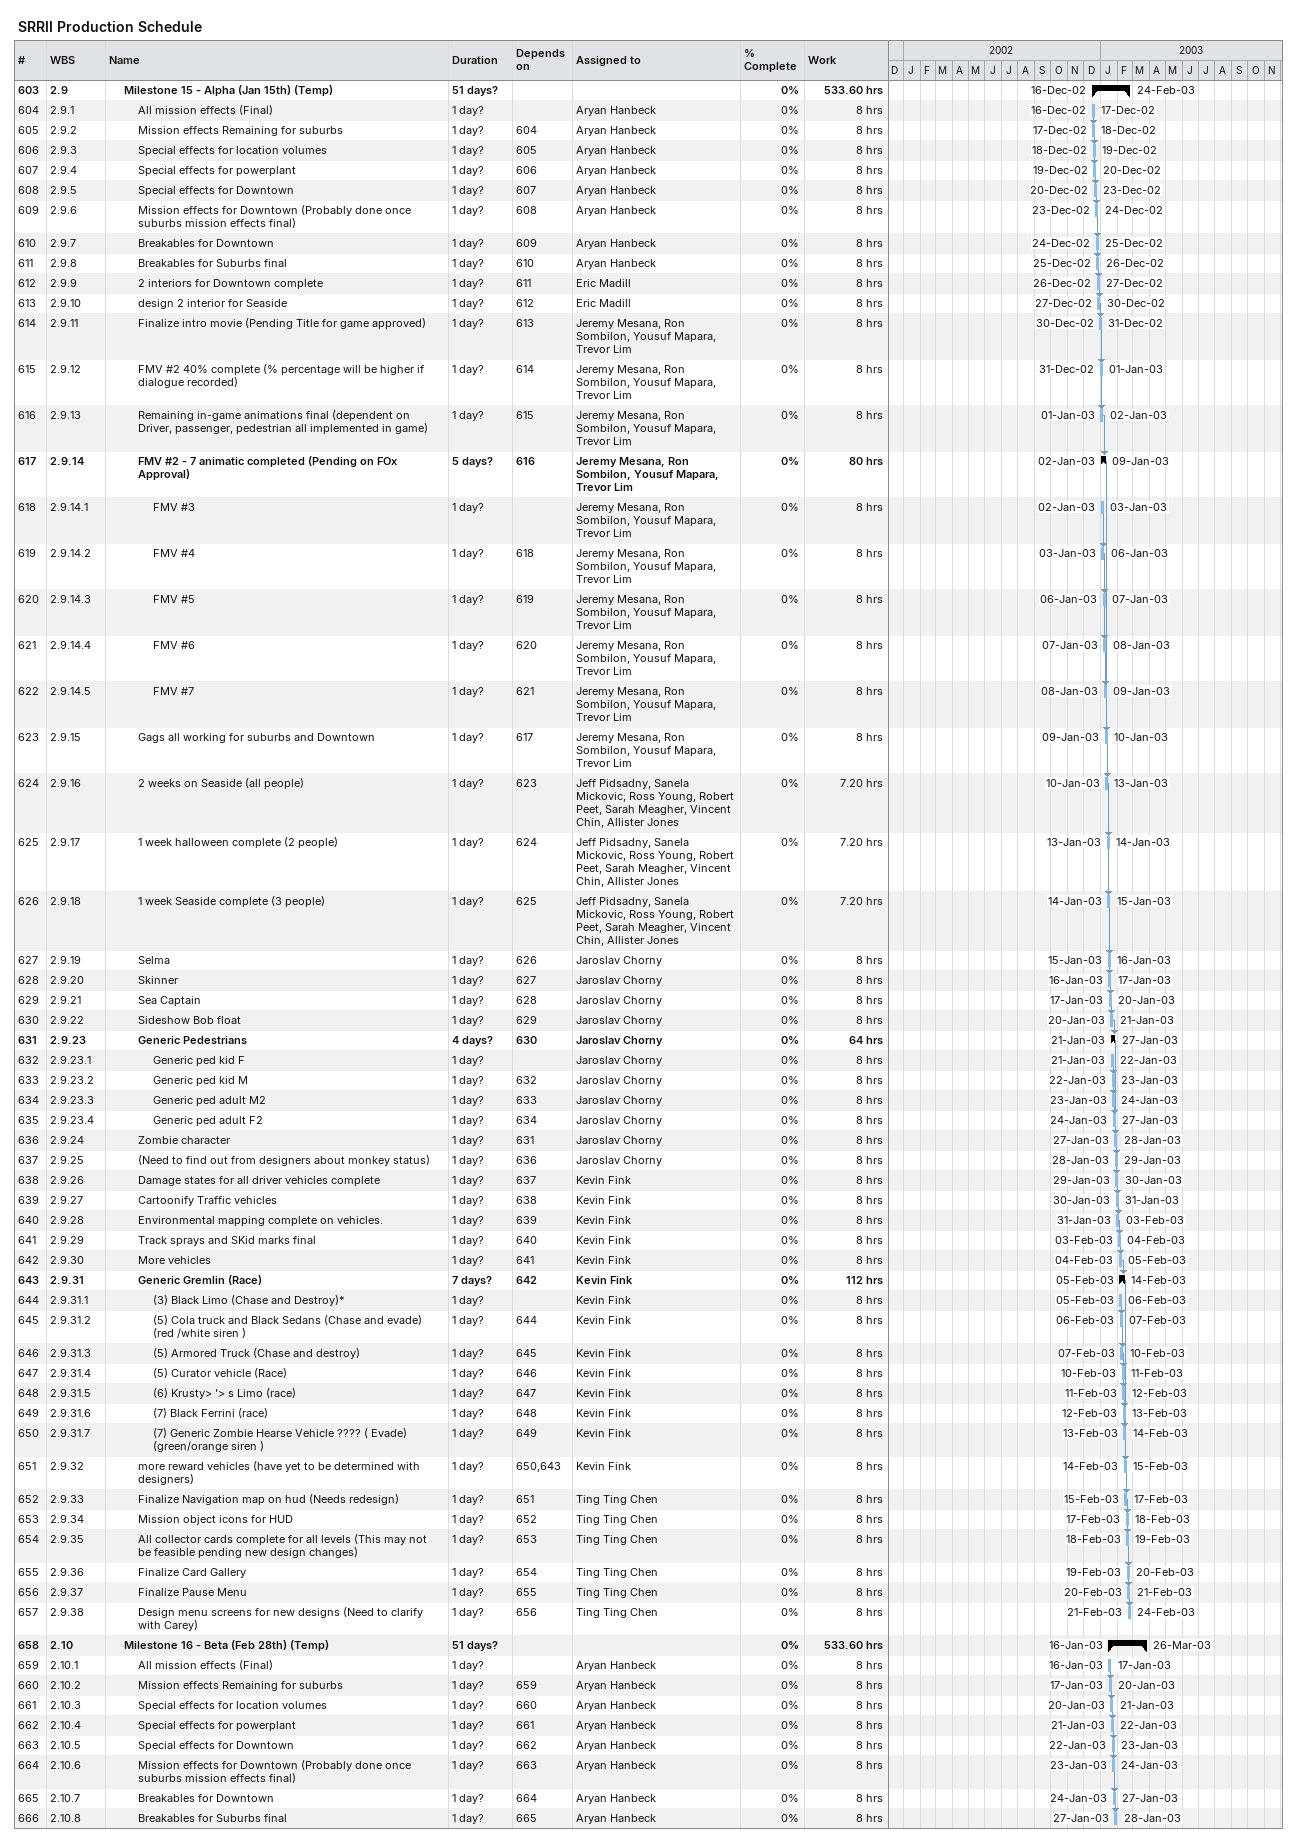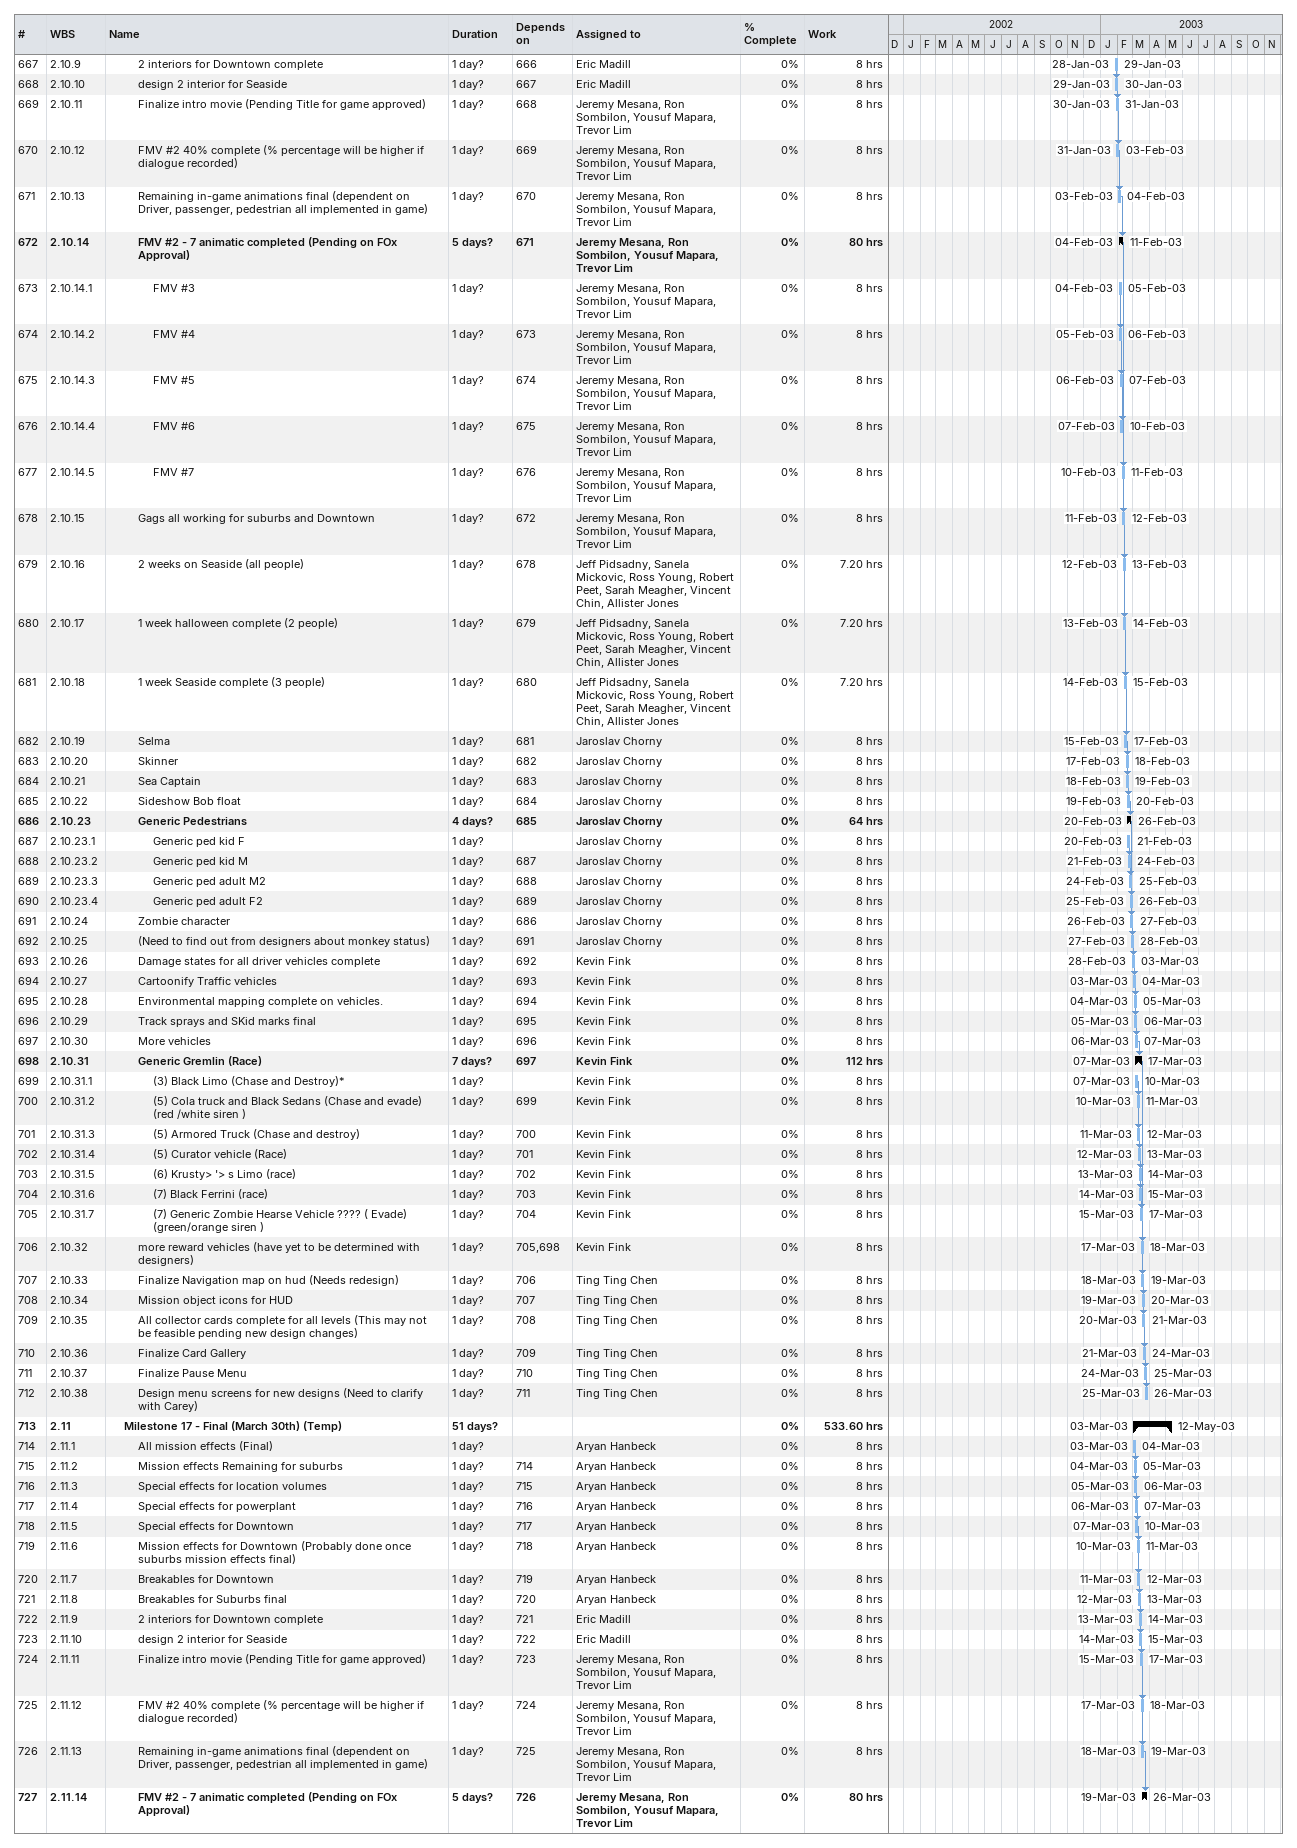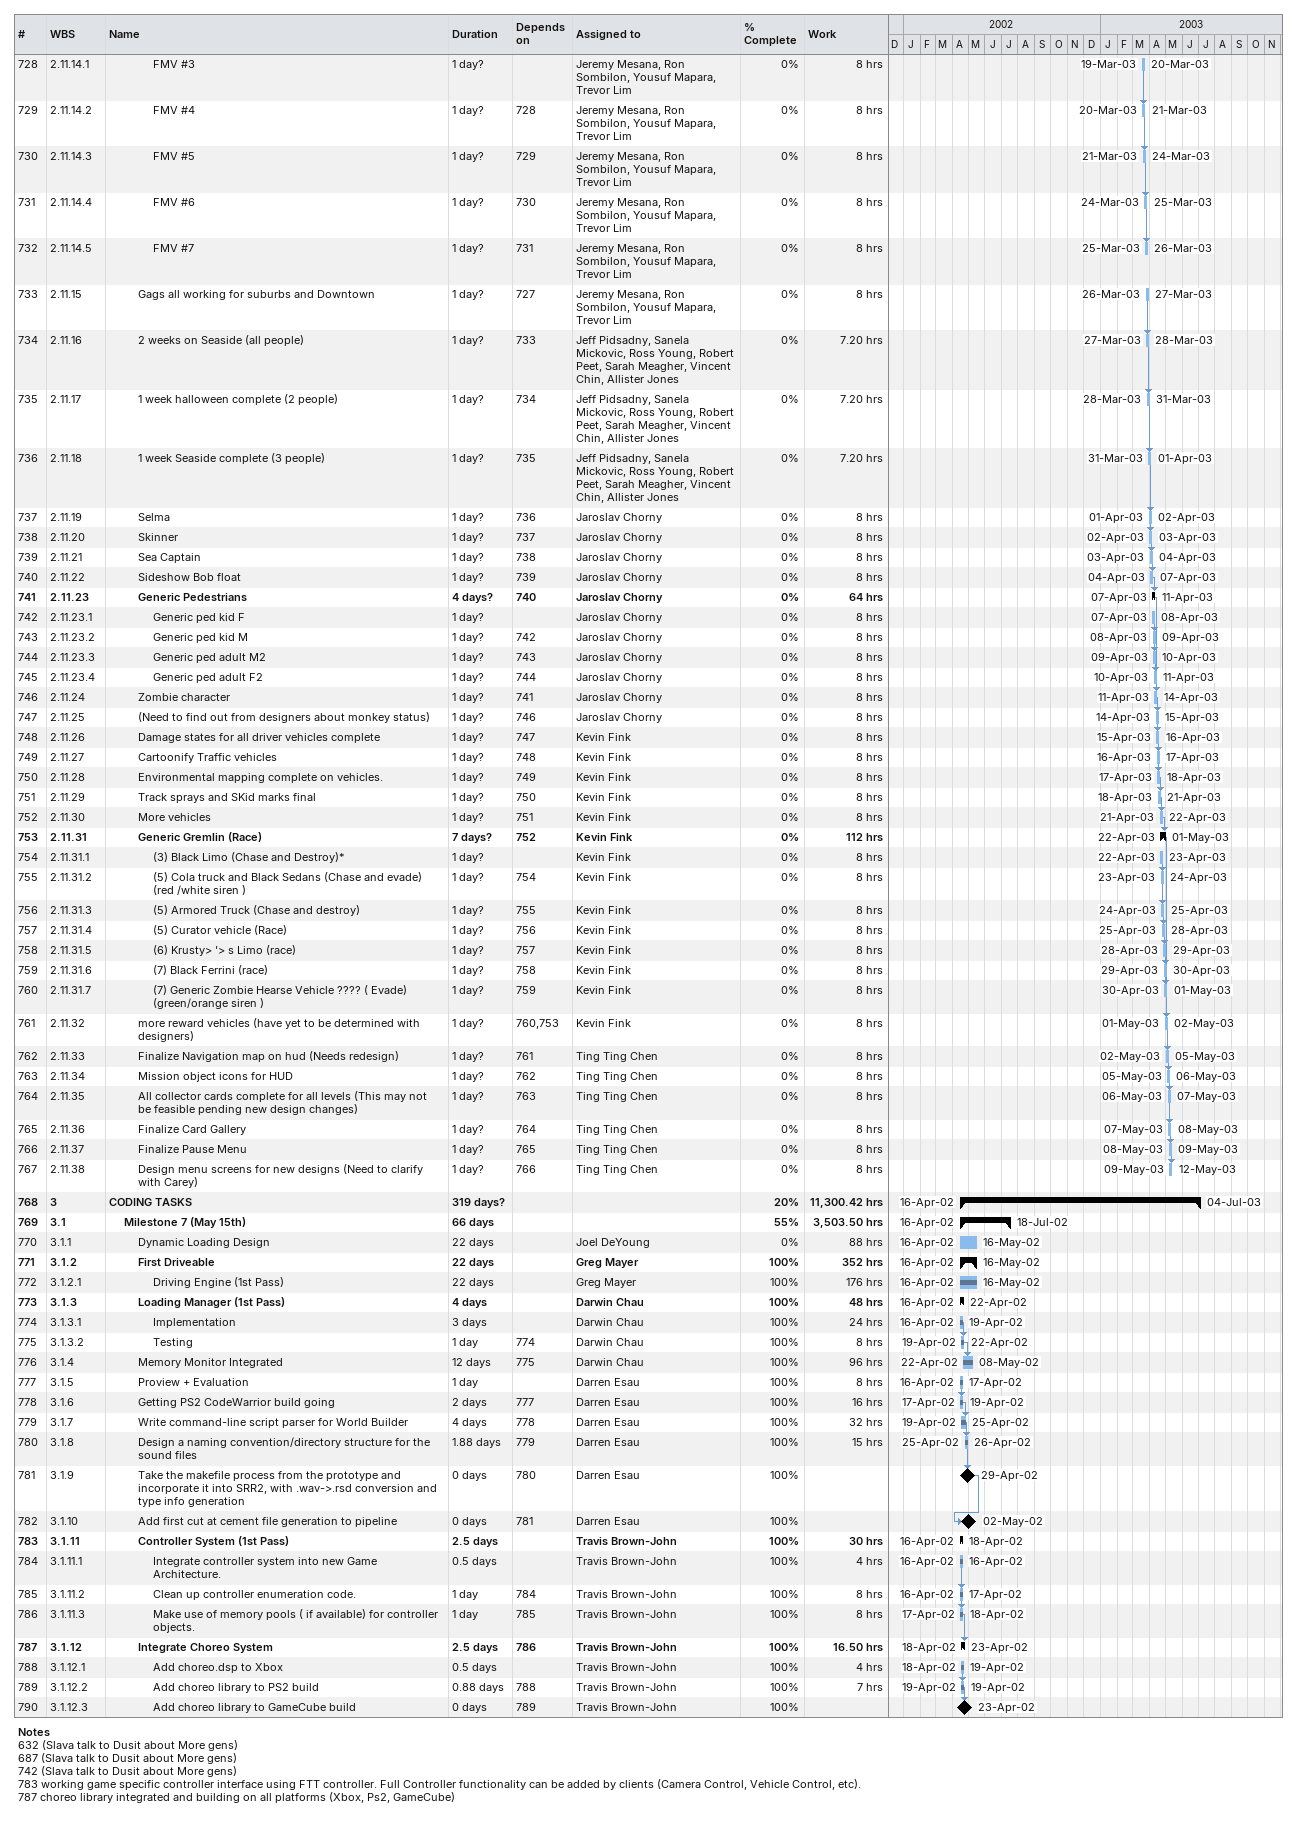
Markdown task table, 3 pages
SRRII Production Schedule

| ID | WBS | Task | Duration | Start | Finish | Predecessors | Resources | % complete | Work (h) |
|---|---|---|---|---|---|---|---|---|---|
| 603 | 2.9 | **Milestone 15 - Alpha (Jan 15th) (Temp)** | 51d? | 2002-12-16 | 2003-02-24 |  |  | 0 | 533.60 |
| 604 | 2.9.1 | All mission effects (Final) | 1d? | 2002-12-16 | 2002-12-17 |  | Aryan Hanbeck | 0 | 8 |
| 605 | 2.9.2 | Mission effects Remaining for suburbs | 1d? | 2002-12-17 | 2002-12-18 | 604 | Aryan Hanbeck | 0 | 8 |
| 606 | 2.9.3 | Special effects for location volumes | 1d? | 2002-12-18 | 2002-12-19 | 605 | Aryan Hanbeck | 0 | 8 |
| 607 | 2.9.4 | Special effects for powerplant | 1d? | 2002-12-19 | 2002-12-20 | 606 | Aryan Hanbeck | 0 | 8 |
| 608 | 2.9.5 | Special effects for Downtown | 1d? | 2002-12-20 | 2002-12-23 | 607 | Aryan Hanbeck | 0 | 8 |
| 609 | 2.9.6 | Mission effects for Downtown (Probably done once suburbs mission effects final) | 1d? | 2002-12-23 | 2002-12-24 | 608 | Aryan Hanbeck | 0 | 8 |
| 610 | 2.9.7 | Breakables for Downtown | 1d? | 2002-12-24 | 2002-12-25 | 609 | Aryan Hanbeck | 0 | 8 |
| 611 | 2.9.8 | Breakables for Suburbs final | 1d? | 2002-12-25 | 2002-12-26 | 610 | Aryan Hanbeck | 0 | 8 |
| 612 | 2.9.9 | 2 interiors for Downtown complete | 1d? | 2002-12-26 | 2002-12-27 | 611 | Eric Madill | 0 | 8 |
| 613 | 2.9.10 | design 2 interior for Seaside | 1d? | 2002-12-27 | 2002-12-30 | 612 | Eric Madill | 0 | 8 |
| 614 | 2.9.11 | Finalize intro movie (Pending Title for game approved) | 1d? | 2002-12-30 | 2002-12-31 | 613 | Jeremy Mesana, Ron Sombilon, Yousuf Mapara, Trevor Lim | 0 | 8 |
| 615 | 2.9.12 | FMV #2 40% complete (% percentage will be higher if dialogue recorded) | 1d? | 2002-12-31 | 2003-01-01 | 614 | Jeremy Mesana, Ron Sombilon, Yousuf Mapara, Trevor Lim | 0 | 8 |
| 616 | 2.9.13 | Remaining in-game animations final (dependent on Driver, passenger, pedestrian all implemented in game) | 1d? | 2003-01-01 | 2003-01-02 | 615 | Jeremy Mesana, Ron Sombilon, Yousuf Mapara, Trevor Lim | 0 | 8 |
| 617 | 2.9.14 | **FMV #2 - 7 animatic completed (Pending on FOx Approval)** | 5d? | 2003-01-02 | 2003-01-09 | 616 | Jeremy Mesana, Ron Sombilon, Yousuf Mapara, Trevor Lim | 0 | 80 |
| 618 | 2.9.14.1 | FMV #3 | 1d? | 2003-01-02 | 2003-01-03 |  | Jeremy Mesana, Ron Sombilon, Yousuf Mapara, Trevor Lim | 0 | 8 |
| 619 | 2.9.14.2 | FMV #4 | 1d? | 2003-01-03 | 2003-01-06 | 618 | Jeremy Mesana, Ron Sombilon, Yousuf Mapara, Trevor Lim | 0 | 8 |
| 620 | 2.9.14.3 | FMV #5 | 1d? | 2003-01-06 | 2003-01-07 | 619 | Jeremy Mesana, Ron Sombilon, Yousuf Mapara, Trevor Lim | 0 | 8 |
| 621 | 2.9.14.4 | FMV #6 | 1d? | 2003-01-07 | 2003-01-08 | 620 | Jeremy Mesana, Ron Sombilon, Yousuf Mapara, Trevor Lim | 0 | 8 |
| 622 | 2.9.14.5 | FMV #7 | 1d? | 2003-01-08 | 2003-01-09 | 621 | Jeremy Mesana, Ron Sombilon, Yousuf Mapara, Trevor Lim | 0 | 8 |
| 623 | 2.9.15 | Gags all working for suburbs and Downtown | 1d? | 2003-01-09 | 2003-01-10 | 617 | Jeremy Mesana, Ron Sombilon, Yousuf Mapara, Trevor Lim | 0 | 8 |
| 624 | 2.9.16 | 2 weeks on Seaside (all people) | 1d? | 2003-01-10 | 2003-01-13 | 623 | Jeff Pidsadny, Sanela Mickovic, Ross Young, Robert Peet, Sarah Meagher, Vincent Chin, Allister Jones | 0 | 7.20 |
| 625 | 2.9.17 | 1 week halloween complete (2 people) | 1d? | 2003-01-13 | 2003-01-14 | 624 | Jeff Pidsadny, Sanela Mickovic, Ross Young, Robert Peet, Sarah Meagher, Vincent Chin, Allister Jones | 0 | 7.20 |
| 626 | 2.9.18 | 1 week Seaside complete (3 people) | 1d? | 2003-01-14 | 2003-01-15 | 625 | Jeff Pidsadny, Sanela Mickovic, Ross Young, Robert Peet, Sarah Meagher, Vincent Chin, Allister Jones | 0 | 7.20 |
| 627 | 2.9.19 | Selma | 1d? | 2003-01-15 | 2003-01-16 | 626 | Jaroslav Chorny | 0 | 8 |
| 628 | 2.9.20 | Skinner | 1d? | 2003-01-16 | 2003-01-17 | 627 | Jaroslav Chorny | 0 | 8 |
| 629 | 2.9.21 | Sea Captain | 1d? | 2003-01-17 | 2003-01-20 | 628 | Jaroslav Chorny | 0 | 8 |
| 630 | 2.9.22 | Sideshow Bob float | 1d? | 2003-01-20 | 2003-01-21 | 629 | Jaroslav Chorny | 0 | 8 |
| 631 | 2.9.23 | **Generic Pedestrians** | 4d? | 2003-01-21 | 2003-01-27 | 630 | Jaroslav Chorny | 0 | 64 |
| 632 | 2.9.23.1 | Generic ped kid F | 1d? | 2003-01-21 | 2003-01-22 |  | Jaroslav Chorny | 0 | 8 |
| 633 | 2.9.23.2 | Generic ped kid M | 1d? | 2003-01-22 | 2003-01-23 | 632 | Jaroslav Chorny | 0 | 8 |
| 634 | 2.9.23.3 | Generic ped adult M2 | 1d? | 2003-01-23 | 2003-01-24 | 633 | Jaroslav Chorny | 0 | 8 |
| 635 | 2.9.23.4 | Generic ped adult F2 | 1d? | 2003-01-24 | 2003-01-27 | 634 | Jaroslav Chorny | 0 | 8 |
| 636 | 2.9.24 | Zombie character | 1d? | 2003-01-27 | 2003-01-28 | 631 | Jaroslav Chorny | 0 | 8 |
| 637 | 2.9.25 | (Need to find out from designers about monkey status) | 1d? | 2003-01-28 | 2003-01-29 | 636 | Jaroslav Chorny | 0 | 8 |
| 638 | 2.9.26 | Damage states for all driver vehicles complete | 1d? | 2003-01-29 | 2003-01-30 | 637 | Kevin Fink | 0 | 8 |
| 639 | 2.9.27 | Cartoonify Traffic vehicles | 1d? | 2003-01-30 | 2003-01-31 | 638 | Kevin Fink | 0 | 8 |
| 640 | 2.9.28 | Environmental mapping complete on vehicles. | 1d? | 2003-01-31 | 2003-02-03 | 639 | Kevin Fink | 0 | 8 |
| 641 | 2.9.29 | Track sprays and SKid marks final | 1d? | 2003-02-03 | 2003-02-04 | 640 | Kevin Fink | 0 | 8 |
| 642 | 2.9.30 | More vehicles | 1d? | 2003-02-04 | 2003-02-05 | 641 | Kevin Fink | 0 | 8 |
| 643 | 2.9.31 | **Generic Gremlin (Race)** | 7d? | 2003-02-05 | 2003-02-14 | 642 | Kevin Fink | 0 | 112 |
| 644 | 2.9.31.1 | (3) Black Limo (Chase and Destroy)* | 1d? | 2003-02-05 | 2003-02-06 |  | Kevin Fink | 0 | 8 |
| 645 | 2.9.31.2 | (5) Cola truck and Black Sedans (Chase and evade) (red /white siren ) | 1d? | 2003-02-06 | 2003-02-07 | 644 | Kevin Fink | 0 | 8 |
| 646 | 2.9.31.3 | (5) Armored Truck (Chase and destroy) | 1d? | 2003-02-07 | 2003-02-10 | 645 | Kevin Fink | 0 | 8 |
| 647 | 2.9.31.4 | (5) Curator vehicle (Race) | 1d? | 2003-02-10 | 2003-02-11 | 646 | Kevin Fink | 0 | 8 |
| 648 | 2.9.31.5 | (6) Krusty> '> s Limo (race) | 1d? | 2003-02-11 | 2003-02-12 | 647 | Kevin Fink | 0 | 8 |
| 649 | 2.9.31.6 | (7) Black Ferrini (race) | 1d? | 2003-02-12 | 2003-02-13 | 648 | Kevin Fink | 0 | 8 |
| 650 | 2.9.31.7 | (7) Generic Zombie Hearse Vehicle ???? ( Evade) (green/orange siren ) | 1d? | 2003-02-13 | 2003-02-14 | 649 | Kevin Fink | 0 | 8 |
| 651 | 2.9.32 | more reward vehicles (have yet to be determined with designers) | 1d? | 2003-02-14 | 2003-02-15 | 650, 643 | Kevin Fink | 0 | 8 |
| 652 | 2.9.33 | Finalize Navigation map on hud (Needs redesign) | 1d? | 2003-02-15 | 2003-02-17 | 651 | Ting Ting Chen | 0 | 8 |
| 653 | 2.9.34 | Mission object icons for HUD | 1d? | 2003-02-17 | 2003-02-18 | 652 | Ting Ting Chen | 0 | 8 |
| 654 | 2.9.35 | All collector cards complete for all levels (This may not be feasible pending new design changes) | 1d? | 2003-02-18 | 2003-02-19 | 653 | Ting Ting Chen | 0 | 8 |
| 655 | 2.9.36 | Finalize Card Gallery | 1d? | 2003-02-19 | 2003-02-20 | 654 | Ting Ting Chen | 0 | 8 |
| 656 | 2.9.37 | Finalize Pause Menu | 1d? | 2003-02-20 | 2003-02-21 | 655 | Ting Ting Chen | 0 | 8 |
| 657 | 2.9.38 | Design menu screens for new designs (Need to clarify with Carey) | 1d? | 2003-02-21 | 2003-02-24 | 656 | Ting Ting Chen | 0 | 8 |
| 658 | 2.10 | **Milestone 16 - Beta (Feb 28th) (Temp)** | 51d? | 2003-01-16 | 2003-03-26 |  |  | 0 | 533.60 |
| 659 | 2.10.1 | All mission effects (Final) | 1d? | 2003-01-16 | 2003-01-17 |  | Aryan Hanbeck | 0 | 8 |
| 660 | 2.10.2 | Mission effects Remaining for suburbs | 1d? | 2003-01-17 | 2003-01-20 | 659 | Aryan Hanbeck | 0 | 8 |
| 661 | 2.10.3 | Special effects for location volumes | 1d? | 2003-01-20 | 2003-01-21 | 660 | Aryan Hanbeck | 0 | 8 |
| 662 | 2.10.4 | Special effects for powerplant | 1d? | 2003-01-21 | 2003-01-22 | 661 | Aryan Hanbeck | 0 | 8 |
| 663 | 2.10.5 | Special effects for Downtown | 1d? | 2003-01-22 | 2003-01-23 | 662 | Aryan Hanbeck | 0 | 8 |
| 664 | 2.10.6 | Mission effects for Downtown (Probably done once suburbs mission effects final) | 1d? | 2003-01-23 | 2003-01-24 | 663 | Aryan Hanbeck | 0 | 8 |
| 665 | 2.10.7 | Breakables for Downtown | 1d? | 2003-01-24 | 2003-01-27 | 664 | Aryan Hanbeck | 0 | 8 |
| 666 | 2.10.8 | Breakables for Suburbs final | 1d? | 2003-01-27 | 2003-01-28 | 665 | Aryan Hanbeck | 0 | 8 |
| 667 | 2.10.9 | 2 interiors for Downtown complete | 1d? | 2003-01-28 | 2003-01-29 | 666 | Eric Madill | 0 | 8 |
| 668 | 2.10.10 | design 2 interior for Seaside | 1d? | 2003-01-29 | 2003-01-30 | 667 | Eric Madill | 0 | 8 |
| 669 | 2.10.11 | Finalize intro movie (Pending Title for game approved) | 1d? | 2003-01-30 | 2003-01-31 | 668 | Jeremy Mesana, Ron Sombilon, Yousuf Mapara, Trevor Lim | 0 | 8 |
| 670 | 2.10.12 | FMV #2 40% complete (% percentage will be higher if dialogue recorded) | 1d? | 2003-01-31 | 2003-02-03 | 669 | Jeremy Mesana, Ron Sombilon, Yousuf Mapara, Trevor Lim | 0 | 8 |
| 671 | 2.10.13 | Remaining in-game animations final (dependent on Driver, passenger, pedestrian all implemented in game) | 1d? | 2003-02-03 | 2003-02-04 | 670 | Jeremy Mesana, Ron Sombilon, Yousuf Mapara, Trevor Lim | 0 | 8 |
| 672 | 2.10.14 | **FMV #2 - 7 animatic completed (Pending on FOx Approval)** | 5d? | 2003-02-04 | 2003-02-11 | 671 | Jeremy Mesana, Ron Sombilon, Yousuf Mapara, Trevor Lim | 0 | 80 |
| 673 | 2.10.14.1 | FMV #3 | 1d? | 2003-02-04 | 2003-02-05 |  | Jeremy Mesana, Ron Sombilon, Yousuf Mapara, Trevor Lim | 0 | 8 |
| 674 | 2.10.14.2 | FMV #4 | 1d? | 2003-02-05 | 2003-02-06 | 673 | Jeremy Mesana, Ron Sombilon, Yousuf Mapara, Trevor Lim | 0 | 8 |
| 675 | 2.10.14.3 | FMV #5 | 1d? | 2003-02-06 | 2003-02-07 | 674 | Jeremy Mesana, Ron Sombilon, Yousuf Mapara, Trevor Lim | 0 | 8 |
| 676 | 2.10.14.4 | FMV #6 | 1d? | 2003-02-07 | 2003-02-10 | 675 | Jeremy Mesana, Ron Sombilon, Yousuf Mapara, Trevor Lim | 0 | 8 |
| 677 | 2.10.14.5 | FMV #7 | 1d? | 2003-02-10 | 2003-02-11 | 676 | Jeremy Mesana, Ron Sombilon, Yousuf Mapara, Trevor Lim | 0 | 8 |
| 678 | 2.10.15 | Gags all working for suburbs and Downtown | 1d? | 2003-02-11 | 2003-02-12 | 672 | Jeremy Mesana, Ron Sombilon, Yousuf Mapara, Trevor Lim | 0 | 8 |
| 679 | 2.10.16 | 2 weeks on Seaside (all people) | 1d? | 2003-02-12 | 2003-02-13 | 678 | Jeff Pidsadny, Sanela Mickovic, Ross Young, Robert Peet, Sarah Meagher, Vincent Chin, Allister Jones | 0 | 7.20 |
| 680 | 2.10.17 | 1 week halloween complete (2 people) | 1d? | 2003-02-13 | 2003-02-14 | 679 | Jeff Pidsadny, Sanela Mickovic, Ross Young, Robert Peet, Sarah Meagher, Vincent Chin, Allister Jones | 0 | 7.20 |
| 681 | 2.10.18 | 1 week Seaside complete (3 people) | 1d? | 2003-02-14 | 2003-02-15 | 680 | Jeff Pidsadny, Sanela Mickovic, Ross Young, Robert Peet, Sarah Meagher, Vincent Chin, Allister Jones | 0 | 7.20 |
| 682 | 2.10.19 | Selma | 1d? | 2003-02-15 | 2003-02-17 | 681 | Jaroslav Chorny | 0 | 8 |
| 683 | 2.10.20 | Skinner | 1d? | 2003-02-17 | 2003-02-18 | 682 | Jaroslav Chorny | 0 | 8 |
| 684 | 2.10.21 | Sea Captain | 1d? | 2003-02-18 | 2003-02-19 | 683 | Jaroslav Chorny | 0 | 8 |
| 685 | 2.10.22 | Sideshow Bob float | 1d? | 2003-02-19 | 2003-02-20 | 684 | Jaroslav Chorny | 0 | 8 |
| 686 | 2.10.23 | **Generic Pedestrians** | 4d? | 2003-02-20 | 2003-02-26 | 685 | Jaroslav Chorny | 0 | 64 |
| 687 | 2.10.23.1 | Generic ped kid F | 1d? | 2003-02-20 | 2003-02-21 |  | Jaroslav Chorny | 0 | 8 |
| 688 | 2.10.23.2 | Generic ped kid M | 1d? | 2003-02-21 | 2003-02-24 | 687 | Jaroslav Chorny | 0 | 8 |
| 689 | 2.10.23.3 | Generic ped adult M2 | 1d? | 2003-02-24 | 2003-02-25 | 688 | Jaroslav Chorny | 0 | 8 |
| 690 | 2.10.23.4 | Generic ped adult F2 | 1d? | 2003-02-25 | 2003-02-26 | 689 | Jaroslav Chorny | 0 | 8 |
| 691 | 2.10.24 | Zombie character | 1d? | 2003-02-26 | 2003-02-27 | 686 | Jaroslav Chorny | 0 | 8 |
| 692 | 2.10.25 | (Need to find out from designers about monkey status) | 1d? | 2003-02-27 | 2003-02-28 | 691 | Jaroslav Chorny | 0 | 8 |
| 693 | 2.10.26 | Damage states for all driver vehicles complete | 1d? | 2003-02-28 | 2003-03-03 | 692 | Kevin Fink | 0 | 8 |
| 694 | 2.10.27 | Cartoonify Traffic vehicles | 1d? | 2003-03-03 | 2003-03-04 | 693 | Kevin Fink | 0 | 8 |
| 695 | 2.10.28 | Environmental mapping complete on vehicles. | 1d? | 2003-03-04 | 2003-03-05 | 694 | Kevin Fink | 0 | 8 |
| 696 | 2.10.29 | Track sprays and SKid marks final | 1d? | 2003-03-05 | 2003-03-06 | 695 | Kevin Fink | 0 | 8 |
| 697 | 2.10.30 | More vehicles | 1d? | 2003-03-06 | 2003-03-07 | 696 | Kevin Fink | 0 | 8 |
| 698 | 2.10.31 | **Generic Gremlin (Race)** | 7d? | 2003-03-07 | 2003-03-17 | 697 | Kevin Fink | 0 | 112 |
| 699 | 2.10.31.1 | (3) Black Limo (Chase and Destroy)* | 1d? | 2003-03-07 | 2003-03-10 |  | Kevin Fink | 0 | 8 |
| 700 | 2.10.31.2 | (5) Cola truck and Black Sedans (Chase and evade) (red /white siren ) | 1d? | 2003-03-10 | 2003-03-11 | 699 | Kevin Fink | 0 | 8 |
| 701 | 2.10.31.3 | (5) Armored Truck (Chase and destroy) | 1d? | 2003-03-11 | 2003-03-12 | 700 | Kevin Fink | 0 | 8 |
| 702 | 2.10.31.4 | (5) Curator vehicle (Race) | 1d? | 2003-03-12 | 2003-03-13 | 701 | Kevin Fink | 0 | 8 |
| 703 | 2.10.31.5 | (6) Krusty> '> s Limo (race) | 1d? | 2003-03-13 | 2003-03-14 | 702 | Kevin Fink | 0 | 8 |
| 704 | 2.10.31.6 | (7) Black Ferrini (race) | 1d? | 2003-03-14 | 2003-03-15 | 703 | Kevin Fink | 0 | 8 |
| 705 | 2.10.31.7 | (7) Generic Zombie Hearse Vehicle ???? ( Evade) (green/orange siren ) | 1d? | 2003-03-15 | 2003-03-17 | 704 | Kevin Fink | 0 | 8 |
| 706 | 2.10.32 | more reward vehicles (have yet to be determined with designers) | 1d? | 2003-03-17 | 2003-03-18 | 705, 698 | Kevin Fink | 0 | 8 |
| 707 | 2.10.33 | Finalize Navigation map on hud (Needs redesign) | 1d? | 2003-03-18 | 2003-03-19 | 706 | Ting Ting Chen | 0 | 8 |
| 708 | 2.10.34 | Mission object icons for HUD | 1d? | 2003-03-19 | 2003-03-20 | 707 | Ting Ting Chen | 0 | 8 |
| 709 | 2.10.35 | All collector cards complete for all levels (This may not be feasible pending new design changes) | 1d? | 2003-03-20 | 2003-03-21 | 708 | Ting Ting Chen | 0 | 8 |
| 710 | 2.10.36 | Finalize Card Gallery | 1d? | 2003-03-21 | 2003-03-24 | 709 | Ting Ting Chen | 0 | 8 |
| 711 | 2.10.37 | Finalize Pause Menu | 1d? | 2003-03-24 | 2003-03-25 | 710 | Ting Ting Chen | 0 | 8 |
| 712 | 2.10.38 | Design menu screens for new designs (Need to clarify with Carey) | 1d? | 2003-03-25 | 2003-03-26 | 711 | Ting Ting Chen | 0 | 8 |
| 713 | 2.11 | **Milestone 17 - Final (March 30th) (Temp)** | 51d? | 2003-03-03 | 2003-05-12 |  |  | 0 | 533.60 |
| 714 | 2.11.1 | All mission effects (Final) | 1d? | 2003-03-03 | 2003-03-04 |  | Aryan Hanbeck | 0 | 8 |
| 715 | 2.11.2 | Mission effects Remaining for suburbs | 1d? | 2003-03-04 | 2003-03-05 | 714 | Aryan Hanbeck | 0 | 8 |
| 716 | 2.11.3 | Special effects for location volumes | 1d? | 2003-03-05 | 2003-03-06 | 715 | Aryan Hanbeck | 0 | 8 |
| 717 | 2.11.4 | Special effects for powerplant | 1d? | 2003-03-06 | 2003-03-07 | 716 | Aryan Hanbeck | 0 | 8 |
| 718 | 2.11.5 | Special effects for Downtown | 1d? | 2003-03-07 | 2003-03-10 | 717 | Aryan Hanbeck | 0 | 8 |
| 719 | 2.11.6 | Mission effects for Downtown (Probably done once suburbs mission effects final) | 1d? | 2003-03-10 | 2003-03-11 | 718 | Aryan Hanbeck | 0 | 8 |
| 720 | 2.11.7 | Breakables for Downtown | 1d? | 2003-03-11 | 2003-03-12 | 719 | Aryan Hanbeck | 0 | 8 |
| 721 | 2.11.8 | Breakables for Suburbs final | 1d? | 2003-03-12 | 2003-03-13 | 720 | Aryan Hanbeck | 0 | 8 |
| 722 | 2.11.9 | 2 interiors for Downtown complete | 1d? | 2003-03-13 | 2003-03-14 | 721 | Eric Madill | 0 | 8 |
| 723 | 2.11.10 | design 2 interior for Seaside | 1d? | 2003-03-14 | 2003-03-15 | 722 | Eric Madill | 0 | 8 |
| 724 | 2.11.11 | Finalize intro movie (Pending Title for game approved) | 1d? | 2003-03-15 | 2003-03-17 | 723 | Jeremy Mesana, Ron Sombilon, Yousuf Mapara, Trevor Lim | 0 | 8 |
| 725 | 2.11.12 | FMV #2 40% complete (% percentage will be higher if dialogue recorded) | 1d? | 2003-03-17 | 2003-03-18 | 724 | Jeremy Mesana, Ron Sombilon, Yousuf Mapara, Trevor Lim | 0 | 8 |
| 726 | 2.11.13 | Remaining in-game animations final (dependent on Driver, passenger, pedestrian all implemented in game) | 1d? | 2003-03-18 | 2003-03-19 | 725 | Jeremy Mesana, Ron Sombilon, Yousuf Mapara, Trevor Lim | 0 | 8 |
| 727 | 2.11.14 | **FMV #2 - 7 animatic completed (Pending on FOx Approval)** | 5d? | 2003-03-19 | 2003-03-26 | 726 | Jeremy Mesana, Ron Sombilon, Yousuf Mapara, Trevor Lim | 0 | 80 |
| 728 | 2.11.14.1 | FMV #3 | 1d? | 2003-03-19 | 2003-03-20 |  | Jeremy Mesana, Ron Sombilon, Yousuf Mapara, Trevor Lim | 0 | 8 |
| 729 | 2.11.14.2 | FMV #4 | 1d? | 2003-03-20 | 2003-03-21 | 728 | Jeremy Mesana, Ron Sombilon, Yousuf Mapara, Trevor Lim | 0 | 8 |
| 730 | 2.11.14.3 | FMV #5 | 1d? | 2003-03-21 | 2003-03-24 | 729 | Jeremy Mesana, Ron Sombilon, Yousuf Mapara, Trevor Lim | 0 | 8 |
| 731 | 2.11.14.4 | FMV #6 | 1d? | 2003-03-24 | 2003-03-25 | 730 | Jeremy Mesana, Ron Sombilon, Yousuf Mapara, Trevor Lim | 0 | 8 |
| 732 | 2.11.14.5 | FMV #7 | 1d? | 2003-03-25 | 2003-03-26 | 731 | Jeremy Mesana, Ron Sombilon, Yousuf Mapara, Trevor Lim | 0 | 8 |
| 733 | 2.11.15 | Gags all working for suburbs and Downtown | 1d? | 2003-03-26 | 2003-03-27 | 727 | Jeremy Mesana, Ron Sombilon, Yousuf Mapara, Trevor Lim | 0 | 8 |
| 734 | 2.11.16 | 2 weeks on Seaside (all people) | 1d? | 2003-03-27 | 2003-03-28 | 733 | Jeff Pidsadny, Sanela Mickovic, Ross Young, Robert Peet, Sarah Meagher, Vincent Chin, Allister Jones | 0 | 7.20 |
| 735 | 2.11.17 | 1 week halloween complete (2 people) | 1d? | 2003-03-28 | 2003-03-31 | 734 | Jeff Pidsadny, Sanela Mickovic, Ross Young, Robert Peet, Sarah Meagher, Vincent Chin, Allister Jones | 0 | 7.20 |
| 736 | 2.11.18 | 1 week Seaside complete (3 people) | 1d? | 2003-03-31 | 2003-04-01 | 735 | Jeff Pidsadny, Sanela Mickovic, Ross Young, Robert Peet, Sarah Meagher, Vincent Chin, Allister Jones | 0 | 7.20 |
| 737 | 2.11.19 | Selma | 1d? | 2003-04-01 | 2003-04-02 | 736 | Jaroslav Chorny | 0 | 8 |
| 738 | 2.11.20 | Skinner | 1d? | 2003-04-02 | 2003-04-03 | 737 | Jaroslav Chorny | 0 | 8 |
| 739 | 2.11.21 | Sea Captain | 1d? | 2003-04-03 | 2003-04-04 | 738 | Jaroslav Chorny | 0 | 8 |
| 740 | 2.11.22 | Sideshow Bob float | 1d? | 2003-04-04 | 2003-04-07 | 739 | Jaroslav Chorny | 0 | 8 |
| 741 | 2.11.23 | **Generic Pedestrians** | 4d? | 2003-04-07 | 2003-04-11 | 740 | Jaroslav Chorny | 0 | 64 |
| 742 | 2.11.23.1 | Generic ped kid F | 1d? | 2003-04-07 | 2003-04-08 |  | Jaroslav Chorny | 0 | 8 |
| 743 | 2.11.23.2 | Generic ped kid M | 1d? | 2003-04-08 | 2003-04-09 | 742 | Jaroslav Chorny | 0 | 8 |
| 744 | 2.11.23.3 | Generic ped adult M2 | 1d? | 2003-04-09 | 2003-04-10 | 743 | Jaroslav Chorny | 0 | 8 |
| 745 | 2.11.23.4 | Generic ped adult F2 | 1d? | 2003-04-10 | 2003-04-11 | 744 | Jaroslav Chorny | 0 | 8 |
| 746 | 2.11.24 | Zombie character | 1d? | 2003-04-11 | 2003-04-14 | 741 | Jaroslav Chorny | 0 | 8 |
| 747 | 2.11.25 | (Need to find out from designers about monkey status) | 1d? | 2003-04-14 | 2003-04-15 | 746 | Jaroslav Chorny | 0 | 8 |
| 748 | 2.11.26 | Damage states for all driver vehicles complete | 1d? | 2003-04-15 | 2003-04-16 | 747 | Kevin Fink | 0 | 8 |
| 749 | 2.11.27 | Cartoonify Traffic vehicles | 1d? | 2003-04-16 | 2003-04-17 | 748 | Kevin Fink | 0 | 8 |
| 750 | 2.11.28 | Environmental mapping complete on vehicles. | 1d? | 2003-04-17 | 2003-04-18 | 749 | Kevin Fink | 0 | 8 |
| 751 | 2.11.29 | Track sprays and SKid marks final | 1d? | 2003-04-18 | 2003-04-21 | 750 | Kevin Fink | 0 | 8 |
| 752 | 2.11.30 | More vehicles | 1d? | 2003-04-21 | 2003-04-22 | 751 | Kevin Fink | 0 | 8 |
| 753 | 2.11.31 | **Generic Gremlin (Race)** | 7d? | 2003-04-22 | 2003-05-01 | 752 | Kevin Fink | 0 | 112 |
| 754 | 2.11.31.1 | (3) Black Limo (Chase and Destroy)* | 1d? | 2003-04-22 | 2003-04-23 |  | Kevin Fink | 0 | 8 |
| 755 | 2.11.31.2 | (5) Cola truck and Black Sedans (Chase and evade) (red /white siren ) | 1d? | 2003-04-23 | 2003-04-24 | 754 | Kevin Fink | 0 | 8 |
| 756 | 2.11.31.3 | (5) Armored Truck (Chase and destroy) | 1d? | 2003-04-24 | 2003-04-25 | 755 | Kevin Fink | 0 | 8 |
| 757 | 2.11.31.4 | (5) Curator vehicle (Race) | 1d? | 2003-04-25 | 2003-04-28 | 756 | Kevin Fink | 0 | 8 |
| 758 | 2.11.31.5 | (6) Krusty> '> s Limo (race) | 1d? | 2003-04-28 | 2003-04-29 | 757 | Kevin Fink | 0 | 8 |
| 759 | 2.11.31.6 | (7) Black Ferrini (race) | 1d? | 2003-04-29 | 2003-04-30 | 758 | Kevin Fink | 0 | 8 |
| 760 | 2.11.31.7 | (7) Generic Zombie Hearse Vehicle ???? ( Evade) (green/orange siren ) | 1d? | 2003-04-30 | 2003-05-01 | 759 | Kevin Fink | 0 | 8 |
| 761 | 2.11.32 | more reward vehicles (have yet to be determined with designers) | 1d? | 2003-05-01 | 2003-05-02 | 760, 753 | Kevin Fink | 0 | 8 |
| 762 | 2.11.33 | Finalize Navigation map on hud (Needs redesign) | 1d? | 2003-05-02 | 2003-05-05 | 761 | Ting Ting Chen | 0 | 8 |
| 763 | 2.11.34 | Mission object icons for HUD | 1d? | 2003-05-05 | 2003-05-06 | 762 | Ting Ting Chen | 0 | 8 |
| 764 | 2.11.35 | All collector cards complete for all levels (This may not be feasible pending new design changes) | 1d? | 2003-05-06 | 2003-05-07 | 763 | Ting Ting Chen | 0 | 8 |
| 765 | 2.11.36 | Finalize Card Gallery | 1d? | 2003-05-07 | 2003-05-08 | 764 | Ting Ting Chen | 0 | 8 |
| 766 | 2.11.37 | Finalize Pause Menu | 1d? | 2003-05-08 | 2003-05-09 | 765 | Ting Ting Chen | 0 | 8 |
| 767 | 2.11.38 | Design menu screens for new designs (Need to clarify with Carey) | 1d? | 2003-05-09 | 2003-05-12 | 766 | Ting Ting Chen | 0 | 8 |
| 768 | 3 | **CODING TASKS** | 319d? | 2002-04-16 | 2003-07-04 |  |  | 20 | 11300.42 |
| 769 | 3.1 | **Milestone 7 (May 15th)** | 66d | 2002-04-16 | 2002-07-18 |  |  | 55 | 3503.50 |
| 770 | 3.1.1 | Dynamic Loading Design | 22d | 2002-04-16 | 2002-05-16 |  | Joel DeYoung | 0 | 88 |
| 771 | 3.1.2 | **First Driveable** | 22d | 2002-04-16 | 2002-05-16 |  | Greg Mayer | 100 | 352 |
| 772 | 3.1.2.1 | Driving Engine (1st Pass) | 22d | 2002-04-16 | 2002-05-16 |  | Greg Mayer | 100 | 176 |
| 773 | 3.1.3 | **Loading Manager (1st Pass)** | 4d | 2002-04-16 | 2002-04-22 |  | Darwin Chau | 100 | 48 |
| 774 | 3.1.3.1 | Implementation | 3d | 2002-04-16 | 2002-04-19 |  | Darwin Chau | 100 | 24 |
| 775 | 3.1.3.2 | Testing | 1d | 2002-04-19 | 2002-04-22 | 774 | Darwin Chau | 100 | 8 |
| 776 | 3.1.4 | Memory Monitor Integrated | 12d | 2002-04-22 | 2002-05-08 | 775 | Darwin Chau | 100 | 96 |
| 777 | 3.1.5 | Proview + Evaluation | 1d | 2002-04-16 | 2002-04-17 |  | Darren Esau | 100 | 8 |
| 778 | 3.1.6 | Getting PS2 CodeWarrior build going | 2d | 2002-04-17 | 2002-04-19 | 777 | Darren Esau | 100 | 16 |
| 779 | 3.1.7 | Write command-line script parser for World Builder | 4d | 2002-04-19 | 2002-04-25 | 778 | Darren Esau | 100 | 32 |
| 780 | 3.1.8 | Design a naming convention/directory structure for the sound files | 1.88d | 2002-04-25 | 2002-04-26 | 779 | Darren Esau | 100 | 15 |
| 781 | 3.1.9 | Take the makefile process from the prototype and incorporate it into SRR2, with .wav->.rsd conversion and type info generation | 0d | 2002-04-29 | 2002-04-29 | 780 | Darren Esau | 100 |  |
| 782 | 3.1.10 | Add first cut at cement file generation to pipeline | 0d | 2002-05-02 | 2002-05-02 | 781 | Darren Esau | 100 |  |
| 783 | 3.1.11 | **Controller System (1st Pass)** | 2.5d | 2002-04-16 | 2002-04-18 |  | Travis Brown-John | 100 | 30 |
| 784 | 3.1.11.1 | Integrate controller system into new Game Architecture. | 0.5d | 2002-04-16 | 2002-04-16 |  | Travis Brown-John | 100 | 4 |
| 785 | 3.1.11.2 | Clean up controller enumeration code. | 1d | 2002-04-16 | 2002-04-17 | 784 | Travis Brown-John | 100 | 8 |
| 786 | 3.1.11.3 | Make use of memory pools ( if available) for controller objects. | 1d | 2002-04-17 | 2002-04-18 | 785 | Travis Brown-John | 100 | 8 |
| 787 | 3.1.12 | **Integrate Choreo System** | 2.5d | 2002-04-18 | 2002-04-23 | 786 | Travis Brown-John | 100 | 16.50 |
| 788 | 3.1.12.1 | Add choreo.dsp to Xbox | 0.5d | 2002-04-18 | 2002-04-19 |  | Travis Brown-John | 100 | 4 |
| 789 | 3.1.12.2 | Add choreo library to PS2 build | 0.88d | 2002-04-19 | 2002-04-19 | 788 | Travis Brown-John | 100 | 7 |
| 790 | 3.1.12.3 | Add choreo library to GameCube build | 0d | 2002-04-23 | 2002-04-23 | 789 | Travis Brown-John | 100 |  |

Notes
- 632: (Slava talk to Dusit about More gens)
- 687: (Slava talk to Dusit about More gens)
- 742: (Slava talk to Dusit about More gens)
- 783: working game specific controller interface using FTT controller. Full Controller functionality can be added by clients (Camera Control, Vehicle Control, etc).
- 787: choreo library integrated and building on all platforms (Xbox, Ps2, GameCube)
